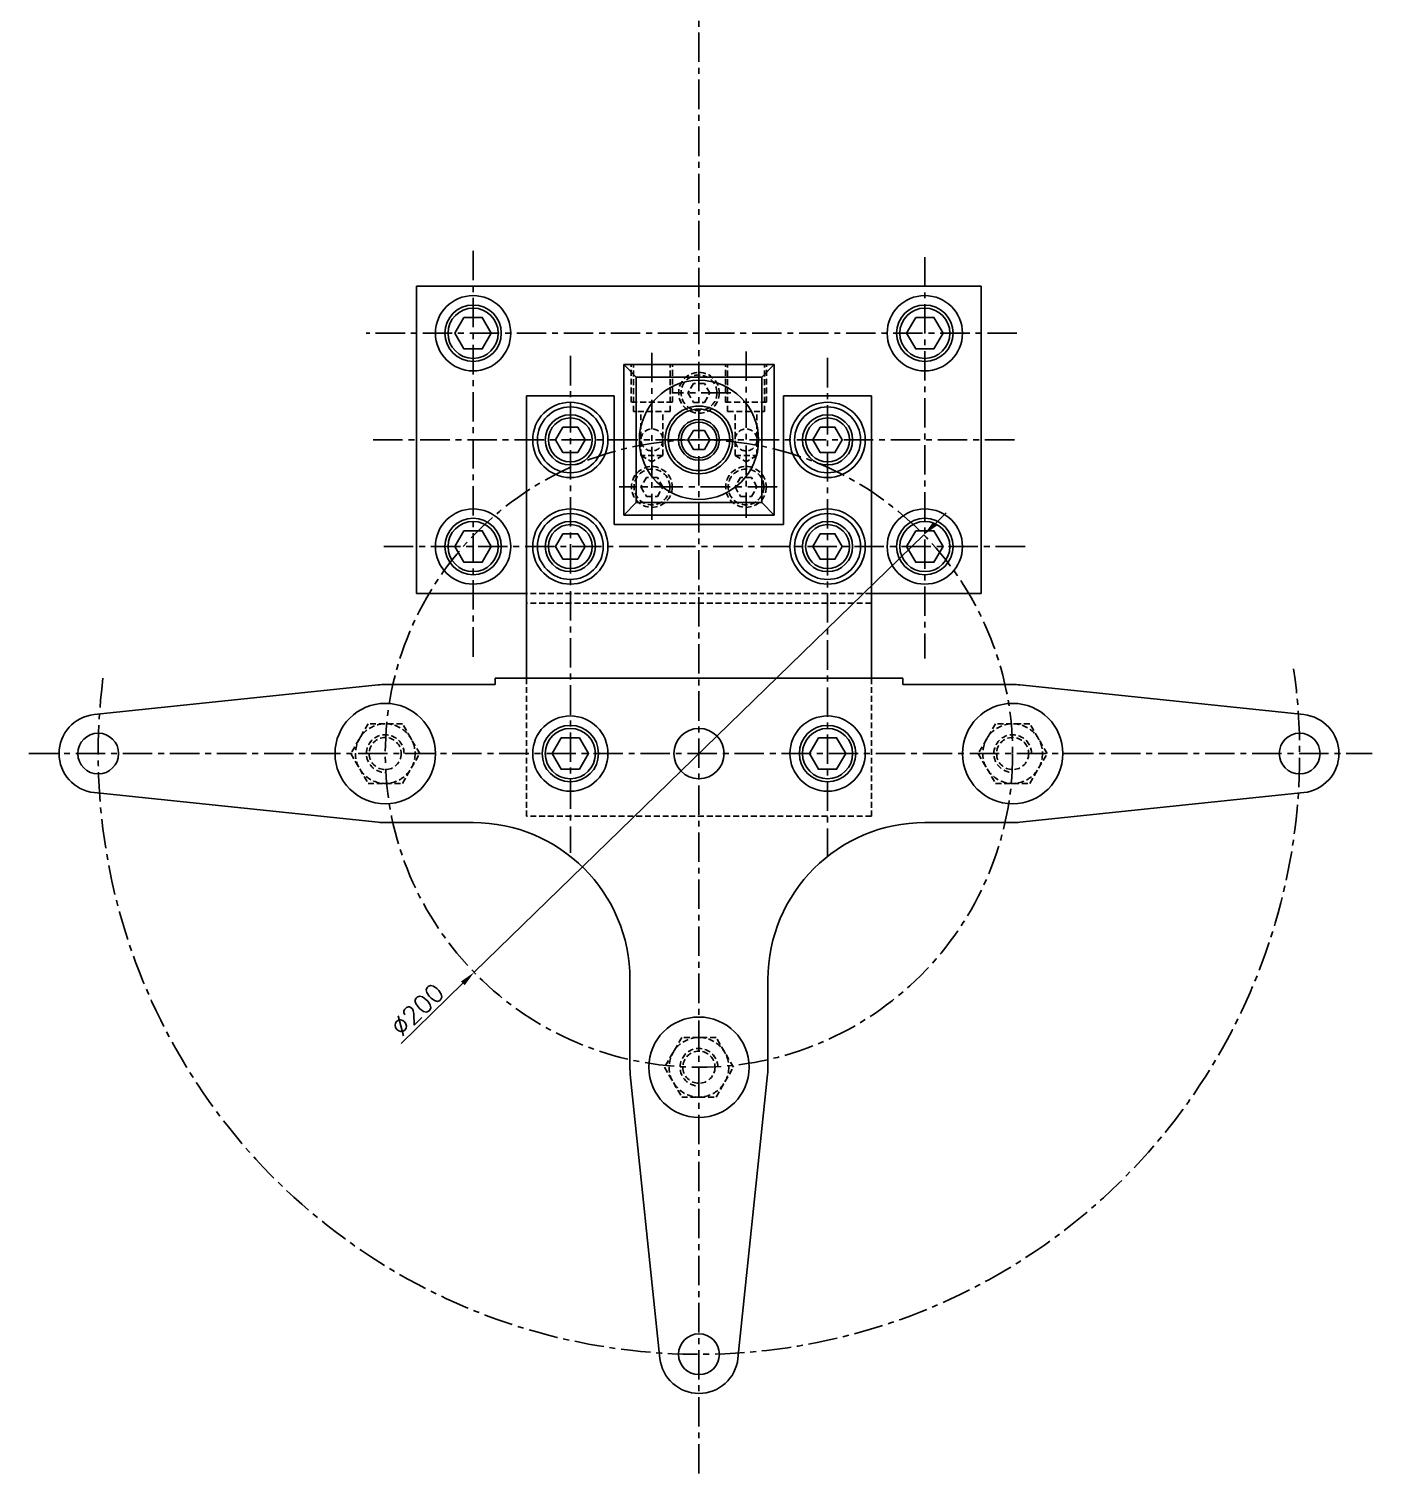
# Model space of a CAD drawing. Extents: x -13768 to 18086, y -10615 to 1188.
# Drawn here: x 9017.6 to 9445.8, y -4064.4 to -3605.8 of the extents above; entities that cross this region are included whole.
import ezdxf

# ---------------------------------------------------------------- set-up
doc = ezdxf.new("R2010")
doc.units = 0
doc.header["$LTSCALE"] = 7.5
doc.header["$MEASUREMENT"] = 0
doc.linetypes.add('CENTER', pattern=[2, 1.25, -0.25, 0.25, -0.25])
doc.linetypes.add('HIDDEN', pattern=[0.375, 0.25, -0.125])
doc.layers.get('0').update_dxf_attribs({"linetype": 'CONTINUOUS'})
doc.layers.get('DEFPOINTS').update_dxf_attribs({"linetype": 'CONTINUOUS'})
for name, color, linetype in [('CL', 1, 'CENTER'), ('CO', 3, 'CONTINUOUS'), ('OC', 1, 'HIDDEN')]:
    doc.layers.add(name, color=color, linetype=linetype)
doc.styles.add('ROMANS', font='ROMANS.SHX')
doc.dimstyles.new('2CON5', dxfattribs={"dimscale": 2.5, "dimtxt": 2.3, "dimasz": 2, "dimexe": 0.5, "dimexo": 0.0625, "dimgap": 0.5, "dimtad": 1, "dimdec": 4, "dimdsep": 46, "dimtxsty": 'ROMANS', "dimcen": -2, "dimclrt": 7, "dimadec": 0, "dimazin": 0, "dimtfac": 0.869565, "dimtdec": 4, "dimtmove": 0, "dimatfit": 3, "dimfxl": 1, "dimtolj": 1, "dimarcsym": 0})

# ---------------------------------------------------------------- blocks, each defined once
blk = doc.blocks.new('10912S')
blk.add_lwpolyline([(-2.35, 4.07), (-4.7, 0), (-2.35, -4.07), (2.35, -4.07), (4.7, 0), (2.35, 4.07)], close=True)
blk.add_circle((0, 0), 8)
at = {"color": 1}
blk.add_circle((0, 0), 7, dxfattribs=at)
blk = doc.blocks.new('*D598')
at = {"layer": 'CO', "color": 0, "lineweight": -2}
for p, q in [((9306.45, -3763.67), (9310.03, -3760.19)), ((9302.86, -3767.16), (9159.53, -3906.64)), ((9136.25, -3929.3), (9155.95, -3910.13))]:
    blk.add_line(p, q, dxfattribs=at)
at = {"layer": 'CO', "color": 0}
for points in [[(9305.87, -3763.08), (9307.03, -3764.27), (9302.86, -3767.16)], [(9155.36, -3909.53), (9156.53, -3910.73), (9159.53, -3906.64)]]:
    blk.add_solid(points, dxfattribs=at)
at = {"layer": 'DEFPOINTS', "color": 0}
for p in [(9302.86, -3767.16), (9159.53, -3906.64)]:
    blk.add_point(p, dxfattribs=at)
at = {"layer": 'CO', "color": 7, "insert": (9141.43, -3918.5), "char_height": 5.75, "attachment_point": 5, "rotation": 44.2193, "style": 'ROMANS'}
blk.add_mtext('\\A1;∅200', dxfattribs=at)
blk = doc.blocks.new('12912S')
blk.add_lwpolyline([(-2.9, 5.02), (-5.8, 0), (-2.9, -5.02), (2.9, -5.02), (5.8, 0), (2.9, 5.02)], close=True)
blk.add_circle((0, 0), 9)
at = {"color": 1}
blk.add_circle((0, 0), 8, dxfattribs=at)
blk = doc.blocks.new('12934S')
blk.add_lwpolyline([(-5.48, 9.5), (-10.97, 0), (-5.48, -9.5), (5.48, -9.5), (10.97, 0), (5.48, 9.5)], close=True)
at = {"color": 1}
blk.add_circle((0, 0), 9.5, dxfattribs=at)
blk.add_circle((0, 0), 5.12)
blk.add_arc((0, 0), 6, 0, 270, dxfattribs=at)
blk = doc.blocks.new('08912s')
blk.add_lwpolyline([(-1.75, 3.03), (-3.5, 0), (-1.75, -3.03), (1.75, -3.03), (3.5, 0), (1.75, 3.03)], close=True)
blk.add_circle((0, 0), 6.5)
at = {"color": 1}
blk.add_circle((0, 0), 5.7, dxfattribs=at)

msp = doc.modelspace()

# ---------------------------------------------------------------- linework, layer by layer
for p, q in [((9321.19621, -3687.90086), (9141.19621, -3687.90086)), ((9141.19621, -3687.90086), (9141.19621, -3785.90086)), ((9321.19621, -3687.90086), (9321.19621, -3785.90086)), ((9207.19621, -3712.90086), (9207.19621, -3760.90086)), ((9255.19621, -3712.90086), (9207.19621, -3712.90086)), ((9211.19621, -3716.90086), (9207.19621, -3712.90086)), ((9251.19621, -3716.90086), (9255.19621, -3712.90086)), ((9255.19621, -3712.90086), (9255.19621, -3760.90086)), ((9211.19621, -3716.90086), (9211.19621, -3756.90086)), ((9251.19621, -3716.90086), (9211.19621, -3716.90086)), ((9251.19621, -3716.90086), (9251.19621, -3756.90086)), ((9176.19621, -3722.90086), (9176.19621, -3812.90086)), ((9204.19621, -3722.90086), (9176.19621, -3722.90086)), ((9204.19621, -3722.90086), (9204.19621, -3763.90086)), ((9286.19621, -3722.90086), (9258.19621, -3722.90086)), ((9258.19621, -3722.90086), (9258.19621, -3763.90086)), ((9286.19621, -3722.90086), (9286.19621, -3812.90086)), ((9207.19621, -3760.90086), (9211.19621, -3756.90086)), ((9251.19621, -3756.90086), (9211.19621, -3756.90086)), ((9255.19621, -3760.90086), (9251.19621, -3756.90086)), ((9258.19621, -3763.90086), (9204.19621, -3763.90086)), ((9255.19621, -3760.90086), (9207.19621, -3760.90086)), ((9176.19621, -3785.90086), (9141.19621, -3785.90086)), ((9321.19621, -3785.90086), (9286.19621, -3785.90086)), ((9128.91205, -3815.01976), (9038.39839, -3824.46842)), ((9131.19621, -3814.90086), (9166.19621, -3814.90086)), ((9166.19621, -3812.90086), (9296.19621, -3812.90086)), ((9166.19621, -3812.90086), (9166.19621, -3814.90086)), ((9296.19621, -3812.90086), (9296.19621, -3814.90086)), ((9296.19621, -3814.90086), (9331.19621, -3814.90086)), ((9333.48036, -3815.01976), (9423.99402, -3824.46842)), ((9038.39839, -3849.33331), (9128.91205, -3858.78197)), ((9423.99402, -3849.33331), (9333.48036, -3858.78197)), ((9131.19621, -3858.90086), (9159.19621, -3858.90086)), ((9303.19621, -3858.90086), (9331.19621, -3858.90086)), ((9209.19621, -3908.90086), (9209.19621, -3936.90086)), ((9253.19621, -3908.90086), (9253.19621, -3936.90086)), ((9218.76376, -4029.69868), (9209.3151, -3939.18502)), ((9243.62865, -4029.69868), (9253.07731, -3939.18502))]:
    msp.add_line(p, q)
for centre, radius in [((9159.19621, -3702.90086), 12), ((9303.19621, -3702.90086), 12), ((9231.19621, -3736.90086), 19), ((9190.19621, -3736.90086), 12), ((9190.19621, -3736.90086), 10.5), ((9231.19621, -3736.90086), 10.8), ((9231.19621, -3736.90086), 9.8), ((9272.19621, -3736.90086), 12), ((9272.19621, -3736.90086), 10.5), ((9159.19621, -3770.90086), 12), ((9190.19621, -3770.90086), 12), ((9272.19621, -3770.90086), 12), ((9303.19621, -3770.90086), 12), ((9190.19621, -3770.90086), 10.5), ((9272.19621, -3770.90086), 10.5), ((9131.19621, -3836.90086), 16), ((9331.19621, -3836.90086), 16), ((9190.19621, -3836.90086), 12), ((9231.19621, -3836.90086), 8), ((9272.19621, -3836.90086), 12), ((9039.69621, -3836.90086), 6.5), ((9422.69621, -3836.90086), 6.5), ((9231.19621, -3936.90086), 16), ((9231.19621, -4028.40086), 6.5)]:
    msp.add_circle(centre, radius)
for centre, radius, start, end in [((9131.19621, -3836.90086), 22, 90, 95.9594819), ((9331.19621, -3836.90086), 22, 84.0405181, 90), ((9039.69621, -3836.90086), 12.5, 95.9594819, 264.0405181), ((9422.69621, -3836.90086), 12.5, 275.9594819, 84.0405181), ((9422.69621, -3836.90086), 12.5, 275.9594819, 84.0405181), ((9131.19621, -3836.90086), 22, 264.0405181, 270), ((9159.19621, -3908.90086), 50, 0, 90), ((9303.19621, -3908.90086), 50, 90, 180), ((9331.19621, -3836.90086), 22, 270, 275.9594819), ((9231.19621, -3936.90086), 22, 180, 185.9594819), ((9231.19621, -3936.90086), 22, 354.0405181, 0), ((9231.19621, -4028.40086), 12.5, 185.9594819, 354.0405181)]:
    msp.add_arc(centre, radius, start, end)
at = {"layer": 'CL'}
for p, q in [((9231.19621, -2782.04215), (9231.19621, -5179.30915)), ((9159.19621, -3676.63635), (9159.19621, -3807.07757)), ((9303.19621, -3678.6089), (9303.19621, -3806.63019)), ((9332.50492, -3702.90086), (9125.15614, -3702.90086)), ((9216.19621, -3709.10743), (9216.19621, -3762.35486)), ((9246.19621, -3708.6855), (9246.19621, -3761.74425)), ((9190.19621, -3710.13706), (9190.19621, -3868.59619)), ((9272.19621, -3710.79216), (9272.19621, -3869.73346)), ((9241.31207, -3721.90086), (9222.6815, -3721.90086)), ((9331.73467, -3736.90086), (9127.13071, -3736.90086)), ((9256.10897, -3751.90086), (9205.79904, -3751.90086)), ((9335.1379, -3770.90086), (9129.76392, -3770.90086)), ((9017.55211, -3836.90086), (9445.82578, -3836.90086))]:
    msp.add_line(p, q, dxfattribs=at)
msp.add_circle((9231.19621, -3836.90086), 100, dxfattribs=at)
msp.add_arc((9231.19621, -3836.90086), 191.5, 172.7984637, 8.118658, dxfattribs=at)
at = {"layer": 'OC'}
for p, q in [((9209.62121, -3724.90086), (9209.62121, -3712.90086)), ((9210.32121, -3727.90086), (9210.32121, -3712.90086)), ((9222.07121, -3727.90086), (9222.07121, -3712.90086)), ((9222.77121, -3724.90086), (9222.77121, -3712.90086)), ((9239.62121, -3724.90086), (9239.62121, -3712.90086)), ((9240.32121, -3727.90086), (9240.32121, -3712.90086)), ((9252.07121, -3727.90086), (9252.07121, -3712.90086)), ((9252.77121, -3724.90086), (9252.77121, -3712.90086)), ((9222.77121, -3724.90086), (9209.62121, -3724.90086)), ((9222.07121, -3727.90086), (9210.32121, -3727.90086)), ((9212.69621, -3741.88014), (9212.69621, -3727.90086)), ((9219.69621, -3741.88014), (9219.69621, -3727.90086)), ((9239.62121, -3724.90086), (9252.77121, -3724.90086)), ((9240.32121, -3727.90086), (9252.07121, -3727.90086)), ((9242.69621, -3741.88014), (9242.69621, -3727.90086)), ((9249.69621, -3741.88014), (9249.69621, -3727.90086)), ((9212.69621, -3741.88014), (9216.19621, -3743.90086)), ((9219.69621, -3741.88014), (9212.69621, -3741.88014)), ((9219.69621, -3741.88014), (9216.19621, -3743.90086)), ((9242.69621, -3741.88014), (9246.19621, -3743.90086)), ((9242.69621, -3741.88014), (9249.69621, -3741.88014)), ((9249.69621, -3741.88014), (9246.19621, -3743.90086)), ((9286.19621, -3785.90086), (9176.19621, -3785.90086)), ((9286.19621, -3788.90086), (9176.19621, -3788.90086)), ((9176.19621, -3812.90086), (9176.19621, -3856.90086)), ((9286.19621, -3812.90086), (9286.19621, -3856.90086)), ((9286.19621, -3856.90086), (9176.19621, -3856.90086))]:
    msp.add_line(p, q, dxfattribs=at)
for centre in [(9216.19621, -3736.90086), (9246.19621, -3736.90086)]:
    msp.add_circle(centre, 3.5, dxfattribs=at)

# ---------------------------------------------------------------- block references
for name, p in [('12912S', (9159.19621, -3702.90086)), ('12912S', (9303.19621, -3702.90086)), ('10912S', (9190.19621, -3736.90086)), ('08912s', (9231.19621, -3736.90086)), ('10912S', (9272.19621, -3736.90086)), ('12912S', (9159.19621, -3770.90086)), ('10912S', (9190.19621, -3770.90086)), ('10912S', (9272.19621, -3770.90086)), ('12912S', (9303.19621, -3770.90086)), ('12912S', (9190.19621, -3836.90086)), ('12912S', (9272.19621, -3836.90086))]:
    msp.add_blockref(name, p)
for name, p in [('08912s', (9231.19621, -3721.90086)), ('08912s', (9216.19621, -3751.90086)), ('08912s', (9246.19621, -3751.90086)), ('12934S', (9131.19621, -3836.90086)), ('12934S', (9331.19621, -3836.90086)), ('12934S', (9231.19621, -3936.90086))]:
    msp.add_blockref(name, p, dxfattribs=at)

# ---------------------------------------------------------------- dimensions: what is measured, and where the dimension line sits
at = {"layer": 'CO'}
dim = msp.add_diameter_dim_2p(p1=(9302.86382, -3767.16025), p2=(9159.52859, -3906.64148), dimstyle='2CON5', dxfattribs=at)
dim.commit()
dim.dimension.update_dxf_attribs({"geometry": '*D598', "text_midpoint": (9144.30349, -3921.4572)})

doc.saveas('drawing.dxf')
